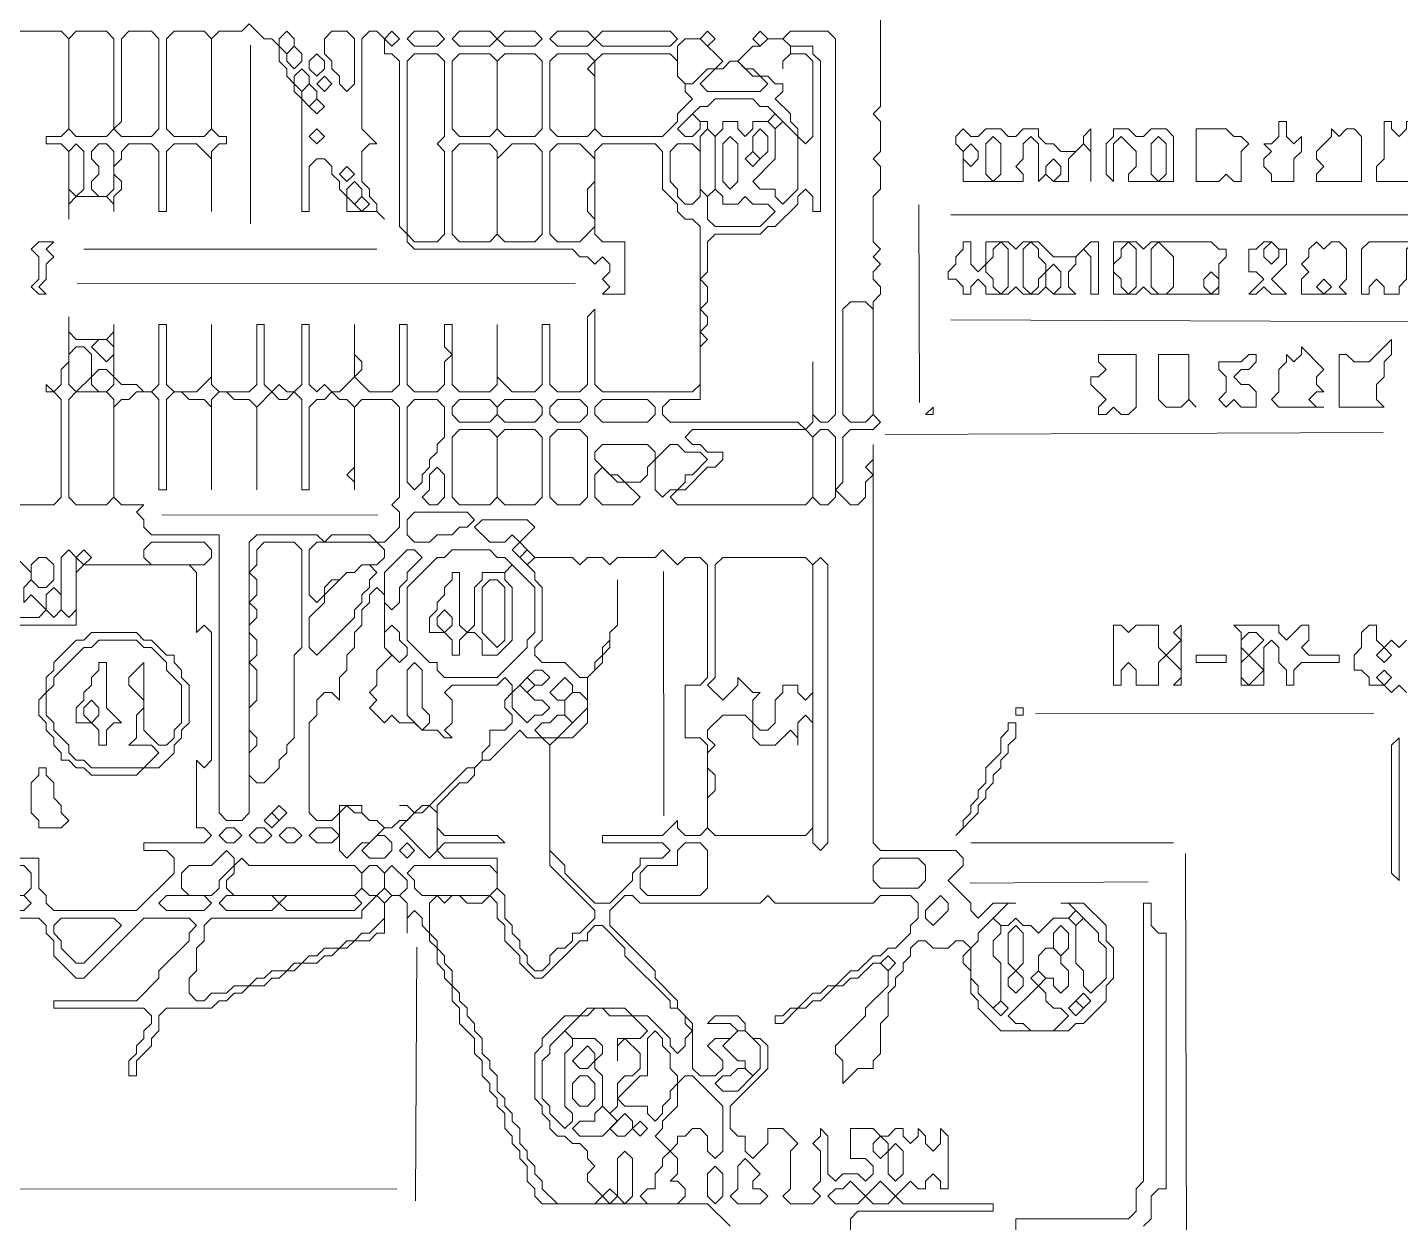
# Model space of a CAD drawing. Extents: x 10 to 1971, y 11 to 1392.
# Drawn here: x 1326.5 to 1509.2, y 613.5 to 772.5 of the extents above; entities that cross this region are included whole.
import ezdxf

# ---------------------------------------------------------------- set-up
doc = ezdxf.new("R2010")
doc.units = 0
for name, color, linetype, lineweight in [('TEXT_FALLBACK_OUTLINE', 2, 'Continuous', 0), ('TRACE_CURVE', 6, 'Continuous', 0), ('TRACE_STRAIGHT', 5, 'Continuous', 0), ('TRACE_TEXT_SYMBOL', 6, 'Continuous', 0)]:
    doc.layers.add(name, color=color, linetype=linetype, lineweight=lineweight)

msp = doc.modelspace()

# ---------------------------------------------------------------- linework, layer by layer
at = {"layer": 'TEXT_FALLBACK_OUTLINE', "color": 2}
for points in [[(1493, 760), (1493, 758), (1492, 757), (1491, 757), (1492, 756), (1491, 755), (1491, 754), (1492, 753), (1492, 752), (1495, 752), (1495, 755), (1496, 756), (1496, 758), (1495, 757), (1494, 758), (1494, 760)], [(1507, 760), (1507, 755), (1506, 754), (1506, 752), (1512, 752), (1512, 757), (1513, 758), (1511, 760), (1510, 760), (1510, 759), (1509, 758), (1508, 759), (1508, 760)], [(1451, 759), (1450, 758), (1450, 757), (1451, 756), (1451, 752), (1459, 752), (1459, 753), (1458, 754), (1459, 755), (1459, 757), (1460, 758), (1461, 757), (1461, 752), (1462, 753), (1463, 752), (1465, 752), (1465, 755), (1467, 757), (1468, 756), (1468, 752), (1468, 759), (1467, 758), (1467, 757), (1466, 756), (1464, 756), (1463, 757), (1462, 757), (1461, 758), (1461, 759), (1459, 759), (1458, 758), (1457, 758), (1456, 759), (1454, 759), (1453, 758), (1452, 758)], [(1471, 759), (1471, 758), (1470, 757), (1470, 753), (1471, 752), (1471, 757), (1472, 758), (1474, 756), (1474, 754), (1473, 753), (1473, 752), (1479, 752), (1479, 758), (1478, 759), (1476, 759), (1475, 758), (1474, 758), (1473, 759)], [(1482, 759), (1482, 752), (1485, 752), (1486, 753), (1487, 752), (1488, 752), (1488, 756), (1489, 757), (1488, 758), (1487, 758), (1486, 759)], [(1500, 759), (1500, 758), (1498, 756), (1498, 755), (1499, 754), (1498, 753), (1498, 752), (1504, 752), (1504, 758), (1503, 759), (1502, 759), (1501, 758)], [(1451, 756), (1452, 757), (1453, 756), (1453, 755), (1452, 754), (1451, 755)], [(1454, 757), (1455, 758), (1456, 757), (1456, 753), (1455, 752), (1454, 753)], [(1476, 757), (1477, 758), (1478, 757), (1478, 753), (1477, 752), (1476, 753)], [(1462, 754), (1463, 755), (1464, 754), (1464, 753), (1463, 752), (1462, 753)], [(1451, 744), (1451, 743), (1450, 742), (1450, 741), (1449, 740), (1449, 739), (1450, 739), (1451, 738), (1451, 737), (1452, 737), (1452, 738), (1453, 739), (1454, 738), (1454, 737), (1457, 737), (1458, 738), (1459, 737), (1461, 737), (1462, 738), (1463, 737), (1466, 737), (1465, 738), (1465, 740), (1466, 741), (1466, 742), (1467, 743), (1468, 742), (1468, 737), (1469, 737), (1469, 744), (1468, 744), (1466, 742), (1463, 742), (1461, 744), (1459, 744), (1458, 743), (1457, 744), (1454, 744), (1454, 741), (1453, 740), (1452, 741), (1452, 744)], [(1455, 743), (1456, 744), (1457, 743), (1457, 738), (1456, 737), (1455, 738), (1455, 739), (1454, 740), (1454, 741), (1455, 742)], [(1459, 743), (1460, 744), (1461, 743), (1461, 742), (1462, 741), (1462, 740), (1461, 739), (1461, 738), (1460, 737), (1459, 738)], [(1471, 744), (1471, 737), (1474, 737), (1475, 738), (1476, 737), (1485, 737), (1485, 741), (1486, 742), (1486, 743), (1485, 743), (1484, 744), (1476, 744), (1475, 743), (1474, 744)], [(1472, 743), (1473, 744), (1474, 743), (1474, 738), (1473, 737), (1472, 738), (1472, 739), (1471, 740), (1471, 741), (1472, 742)], [(1476, 743), (1477, 744), (1479, 742), (1479, 738), (1478, 737), (1477, 737), (1476, 738)], [(1491, 744), (1490, 743), (1489, 743), (1489, 740), (1490, 740), (1491, 739), (1489, 737), (1490, 737), (1491, 738), (1492, 737), (1494, 737), (1492, 739), (1494, 741), (1494, 743), (1493, 743), (1492, 744)], [(1491, 743), (1492, 744), (1493, 743), (1493, 742), (1492, 741), (1491, 742)], [(1498, 744), (1497, 743), (1497, 742), (1496, 741), (1497, 740), (1496, 739), (1496, 737), (1502, 737), (1501, 738), (1502, 739), (1502, 743), (1501, 744), (1500, 744), (1499, 743)], [(1505, 744), (1504, 743), (1504, 737), (1505, 737), (1505, 738), (1506, 739), (1507, 738), (1507, 737), (1509, 737), (1509, 738), (1510, 739), (1510, 743), (1511, 744)], [(1462, 740), (1463, 741), (1464, 740), (1464, 738), (1463, 737), (1462, 738)], [(1483, 739), (1484, 740), (1485, 739), (1485, 738), (1484, 737), (1483, 738)], [(1498, 738), (1499, 739), (1500, 738), (1499, 737)], [(1508, 731), (1505, 728), (1503, 728), (1502, 729), (1501, 729), (1501, 722), (1507, 722), (1506, 723), (1506, 725), (1507, 726), (1507, 728), (1508, 729)], [(1469, 729), (1469, 728), (1470, 727), (1469, 726), (1468, 726), (1468, 725), (1470, 723), (1469, 722), (1469, 721), (1470, 721), (1471, 722), (1472, 721), (1473, 721), (1474, 722), (1474, 729)], [(1477, 729), (1477, 723), (1478, 722), (1480, 722), (1481, 723), (1482, 722), (1481, 723), (1481, 729)], [(1489, 729), (1488, 728), (1485, 728), (1485, 727), (1486, 726), (1486, 724), (1485, 723), (1486, 722), (1487, 723), (1488, 722), (1490, 722), (1490, 724), (1489, 725), (1488, 725), (1487, 726), (1488, 727), (1489, 727), (1490, 728), (1490, 729)], [(1496, 730), (1496, 729), (1495, 728), (1494, 729), (1494, 728), (1493, 727), (1493, 724), (1492, 723), (1493, 722), (1499, 722), (1498, 722), (1497, 723), (1498, 724), (1499, 724), (1498, 725), (1498, 726), (1499, 727)], [(1471, 693), (1471, 685), (1472, 685), (1472, 687), (1473, 688), (1474, 687), (1474, 685), (1477, 685), (1477, 688), (1478, 689), (1480, 687), (1480, 686), (1479, 685), (1480, 685), (1480, 693), (1479, 692), (1480, 691), (1478, 689), (1477, 690), (1477, 693), (1474, 693), (1473, 692), (1472, 693)], [(1487, 693), (1488, 692), (1488, 685), (1491, 685), (1491, 690), (1492, 691), (1493, 690), (1493, 688), (1494, 687), (1494, 685), (1495, 685), (1495, 687), (1496, 688), (1501, 688), (1501, 689), (1497, 689), (1496, 690), (1497, 691), (1497, 693), (1496, 693), (1494, 691), (1493, 692), (1493, 693)], [(1488, 691), (1489, 692), (1490, 692), (1491, 691), (1489, 689), (1488, 690)], [(1482, 689), (1482, 688), (1486, 688), (1486, 689)], [(1488, 688), (1489, 689), (1491, 687), (1489, 685), (1488, 686)], [(1506, 689), (1507, 690), (1508, 689), (1507, 688)], [(1506, 686), (1507, 687), (1508, 686), (1507, 685)], [(1458, 682), (1459, 682), (1459, 681), (1458, 681)]]:
    msp.add_lwpolyline(points, close=True, dxfattribs=at)
msp.add_lwpolyline([(1510, 691), (1509, 690), (1508, 691), (1507, 690), (1506, 691), (1506, 693), (1505, 693), (1504, 692), (1504, 690), (1503, 689), (1503, 687), (1504, 687), (1505, 686), (1505, 685), (1507, 685), (1508, 684), (1509, 685), (1510, 684)], dxfattribs=at)
at = {"layer": 'TRACE_CURVE', "color": 6}
for points in [[(1438, 710), (1437, 709), (1436, 709), (1434, 711), (1435, 712), (1435, 718), (1436, 719), (1439, 719), (1440, 720), (1439, 721), (1439, 736), (1440, 737), (1440, 738), (1439, 739), (1439, 740), (1440, 741), (1439, 742), (1440, 743), (1439, 744), (1439, 750), (1440, 751), (1440, 754), (1439, 755), (1440, 756), (1440, 760), (1439, 761), (1440, 762), (1440, 776)], [(1355, 772), (1356, 773), (1358, 771), (1359, 771), (1360, 770), (1360, 768), (1361, 767), (1361, 766), (1362, 765), (1362, 764), (1363, 763), (1363, 748), (1364, 748), (1364, 754), (1365, 755), (1366, 755), (1367, 754), (1367, 753), (1368, 752), (1368, 751), (1369, 750), (1369, 748), (1373, 748), (1374, 747), (1373, 748), (1373, 749), (1372, 750), (1372, 751), (1371, 752), (1371, 756), (1372, 757), (1373, 757), (1371, 759), (1371, 771), (1372, 772), (1373, 772), (1374, 771), (1374, 769), (1375, 769), (1376, 768), (1376, 746), (1377, 745), (1377, 744), (1378, 743), (1399, 743), (1400, 742), (1401, 742), (1402, 741), (1403, 742), (1404, 741), (1404, 740), (1403, 739), (1404, 738), (1403, 737), (1406, 737), (1406, 744), (1403, 744), (1402, 745), (1402, 756), (1403, 757), (1410, 757), (1411, 756), (1411, 751), (1413, 749)], [(1324, 772), (1331, 772), (1332, 771), (1332, 759), (1331, 758), (1329, 758), (1329, 757), (1331, 757), (1332, 756), (1332, 747), (1332, 749)], [(1332, 749), (1333, 750), (1337, 750), (1338, 749), (1338, 748), (1338, 750), (1339, 751), (1339, 752), (1338, 753), (1338, 754), (1339, 755), (1339, 756), (1340, 757), (1343, 757), (1344, 756), (1344, 748), (1345, 748), (1345, 756), (1346, 757), (1349, 757), (1351, 755), (1351, 748), (1351, 756), (1352, 757), (1353, 757), (1353, 758), (1352, 758), (1351, 759), (1351, 771), (1352, 772), (1355, 772)], [(1413, 749), (1413, 748), (1414, 747), (1415, 747), (1416, 746), (1416, 725), (1415, 724), (1403, 724), (1402, 725), (1402, 735), (1401, 734), (1401, 725), (1400, 724), (1397, 724), (1396, 725), (1396, 733), (1395, 733), (1395, 725), (1394, 724), (1391, 724), (1389, 726), (1389, 733), (1389, 725), (1388, 724), (1384, 724), (1383, 725), (1383, 733), (1382, 733), (1382, 730), (1383, 729), (1382, 728), (1382, 725), (1381, 724), (1378, 724), (1377, 725), (1377, 733), (1376, 733), (1376, 725), (1375, 724), (1372, 724), (1370, 726), (1371, 727), (1371, 728), (1370, 729), (1370, 733), (1370, 726), (1368, 724), (1367, 724), (1366, 725), (1365, 724), (1364, 725), (1364, 733), (1363, 733), (1363, 725), (1362, 724), (1361, 724), (1360, 725), (1359, 724), (1358, 725), (1358, 733), (1357, 733), (1357, 725), (1356, 724), (1352, 724)], [(1352, 724), (1351, 725), (1351, 733), (1351, 726), (1349, 724), (1346, 724), (1345, 725), (1345, 733), (1344, 733), (1344, 725), (1343, 724), (1342, 724), (1341, 725), (1339, 725), (1338, 726), (1338, 733), (1338, 732), (1337, 731), (1333, 731), (1332, 732), (1332, 734), (1332, 728), (1331, 727), (1331, 725), (1330, 724), (1329, 725), (1329, 724), (1330, 724), (1331, 723), (1331, 710), (1330, 709), (1320, 709)], [(1340, 723), (1341, 724), (1343, 724), (1344, 723), (1344, 711), (1345, 711), (1345, 723), (1346, 724), (1347, 724), (1348, 723), (1350, 723), (1351, 722), (1351, 711), (1351, 723), (1352, 724), (1353, 724), (1354, 723), (1356, 723), (1357, 722), (1357, 711), (1357, 722), (1359, 724), (1360, 723), (1361, 723), (1362, 724), (1363, 723), (1363, 711), (1364, 711), (1364, 722), (1365, 723), (1366, 723), (1367, 724), (1368, 723), (1369, 723), (1370, 722), (1370, 714), (1369, 713), (1370, 712), (1370, 711), (1370, 722), (1371, 723), (1375, 723), (1376, 722), (1376, 710), (1375, 709), (1376, 708), (1376, 706), (1374, 704), (1373, 704), (1372, 705), (1367, 705), (1366, 704), (1365, 705), (1357, 705), (1356, 704), (1356, 668), (1355, 667), (1353, 667), (1352, 668), (1352, 705), (1343, 705), (1342, 706), (1342, 707), (1341, 708)], [(1341, 708), (1342, 709), (1339, 709), (1338, 710), (1338, 722), (1339, 723), (1340, 723)], [(1440, 636), (1440, 640), (1441, 641), (1441, 644), (1442, 645), (1442, 646), (1443, 647), (1443, 648), (1444, 649), (1444, 650), (1445, 651), (1446, 651), (1447, 650), (1449, 650), (1450, 651), (1451, 651), (1452, 650), (1451, 649), (1451, 648), (1452, 647), (1452, 644), (1453, 643), (1453, 642), (1456, 639), (1465, 639), (1466, 640), (1467, 640), (1470, 643), (1470, 645), (1471, 646), (1471, 650), (1470, 651), (1470, 653), (1467, 656), (1464, 656), (1465, 656), (1466, 655), (1465, 654), (1463, 654), (1461, 652), (1460, 653), (1459, 653), (1458, 654), (1457, 653), (1456, 653), (1455, 654), (1457, 656), (1458, 656), (1455, 656), (1453, 654), (1452, 655), (1452, 656), (1449, 659), (1451, 661), (1451, 662), (1450, 663), (1440, 663), (1439, 664), (1439, 717), (1439, 715), (1438, 714), (1439, 713), (1438, 712), (1438, 710)], [(1410, 702), (1411, 703), (1413, 701), (1414, 702), (1416, 702), (1417, 701), (1417, 686), (1416, 685), (1414, 685), (1414, 678), (1416, 678), (1417, 677), (1417, 666), (1416, 665), (1414, 665), (1413, 666), (1413, 667), (1411, 665), (1403, 665), (1403, 664), (1411, 664), (1412, 663), (1411, 662), (1408, 662), (1408, 661), (1407, 660), (1407, 659), (1404, 656), (1402, 656), (1398, 660), (1398, 661), (1396, 663), (1396, 677), (1397, 678), (1399, 678), (1401, 680), (1401, 686), (1403, 688), (1403, 689), (1404, 690), (1404, 692), (1405, 693), (1405, 699), (1405, 693), (1404, 692), (1404, 691), (1403, 690), (1403, 689), (1402, 688), (1402, 687), (1401, 686), (1400, 686), (1398, 688), (1395, 688), (1394, 689), (1394, 690), (1395, 691), (1395, 698), (1394, 699), (1394, 700), (1393, 701), (1394, 702), (1399, 702), (1400, 701)], [(1400, 701), (1401, 702), (1403, 702), (1404, 701), (1405, 702), (1410, 702)], [(1324, 693), (1333, 693), (1333, 700), (1334, 701), (1348, 701), (1349, 700), (1349, 692), (1350, 693), (1351, 692), (1351, 675), (1350, 674), (1349, 675), (1349, 666), (1350, 666), (1351, 665), (1350, 664), (1342, 664), (1342, 663), (1345, 663), (1346, 662), (1346, 660), (1341, 655), (1330, 655), (1329, 656), (1329, 657), (1328, 658), (1328, 662), (1321, 662)], [(1372, 697), (1373, 698), (1374, 697), (1374, 690), (1375, 689), (1373, 687), (1373, 685), (1372, 684), (1373, 683), (1372, 682), (1374, 680), (1375, 681), (1376, 680), (1378, 680), (1379, 679), (1381, 679), (1382, 678), (1383, 678), (1382, 679), (1383, 680), (1383, 683), (1382, 684), (1383, 685), (1389, 685), (1390, 686), (1391, 685), (1391, 684), (1390, 683), (1390, 682), (1391, 681), (1391, 680), (1390, 679), (1388, 679), (1388, 677), (1387, 676), (1387, 675), (1386, 674), (1385, 674), (1380, 669), (1379, 669), (1378, 668), (1377, 669), (1376, 669), (1377, 669), (1378, 668), (1377, 667), (1376, 667), (1375, 666), (1374, 666), (1373, 667), (1372, 667), (1371, 668), (1371, 669), (1368, 669), (1368, 668), (1367, 667), (1365, 667), (1364, 668), (1364, 680), (1365, 681), (1365, 683), (1366, 684), (1367, 684), (1368, 683)], [(1368, 683), (1368, 686), (1369, 687), (1369, 689), (1370, 690), (1370, 692), (1371, 693), (1371, 695), (1372, 696), (1372, 697)], [(1370, 651), (1372, 651), (1373, 652), (1374, 652), (1374, 656), (1375, 657), (1376, 657), (1377, 656), (1377, 652), (1377, 654), (1378, 655), (1379, 654), (1379, 653), (1380, 652), (1380, 651), (1381, 650), (1381, 648), (1382, 647), (1382, 646), (1383, 645), (1383, 643), (1384, 642), (1384, 640), (1386, 638), (1386, 636), (1387, 635), (1387, 633), (1388, 632), (1388, 631), (1389, 630), (1389, 629), (1390, 628), (1390, 626), (1391, 625), (1391, 624), (1392, 623), (1392, 622), (1393, 621), (1393, 619), (1394, 618), (1394, 617), (1395, 616), (1417, 616), (1420, 613)], [(1380, 656), (1381, 657), (1382, 656), (1383, 657), (1384, 657), (1385, 656), (1387, 656), (1388, 657), (1389, 656), (1389, 654), (1390, 653), (1390, 651), (1392, 649), (1392, 648), (1394, 646), (1395, 646), (1400, 651), (1401, 651), (1401, 652), (1402, 653), (1403, 653), (1406, 650), (1406, 649), (1412, 643), (1412, 642), (1413, 642), (1414, 641), (1414, 640), (1415, 639), (1414, 638), (1414, 637), (1413, 636), (1412, 637), (1412, 638), (1409, 641), (1407, 641), (1406, 642), (1401, 642), (1400, 641), (1398, 641), (1395, 638), (1395, 637), (1394, 636), (1394, 630), (1395, 629), (1395, 628), (1396, 627), (1396, 626), (1397, 625), (1398, 625), (1399, 624), (1400, 624), (1401, 623), (1401, 622), (1402, 621), (1401, 620), (1401, 619), (1403, 617), (1402, 616), (1397, 616), (1395, 618), (1395, 619), (1394, 620), (1394, 621)], [(1394, 621), (1393, 622), (1393, 623), (1392, 624), (1392, 626), (1391, 627), (1391, 628), (1390, 629), (1390, 630), (1389, 631), (1389, 633), (1388, 634), (1388, 635), (1387, 636), (1387, 638), (1386, 639), (1386, 640), (1385, 641), (1385, 642), (1384, 643), (1384, 644), (1383, 645), (1383, 647), (1382, 648), (1382, 649), (1381, 650), (1381, 651), (1380, 652), (1380, 656)], [(1417, 637), (1419, 635), (1419, 634), (1418, 633), (1416, 633), (1415, 634), (1415, 640), (1413, 642), (1413, 643), (1410, 646), (1410, 647), (1404, 653), (1404, 655), (1406, 657), (1407, 657), (1408, 656), (1424, 656), (1425, 657), (1426, 656), (1439, 656), (1440, 657), (1444, 657), (1445, 656), (1445, 654), (1444, 653), (1444, 652), (1442, 650), (1441, 650), (1440, 649), (1439, 649), (1437, 647), (1436, 647), (1434, 645), (1433, 645), (1432, 644), (1431, 644), (1429, 642), (1428, 642), (1427, 641), (1426, 641), (1426, 640), (1427, 640), (1429, 642), (1430, 642), (1431, 643), (1432, 643), (1434, 645), (1435, 645), (1436, 646), (1437, 646), (1439, 648), (1440, 648), (1441, 647), (1441, 645), (1438, 642), (1438, 641), (1434, 637), (1434, 636), (1435, 635), (1435, 632), (1437, 634), (1439, 634), (1439, 635), (1440, 636)], [(1475, 613), (1476, 614), (1476, 617), (1477, 618), (1478, 618), (1478, 652), (1477, 652), (1476, 653), (1476, 656), (1475, 656), (1475, 619), (1474, 618), (1474, 615), (1473, 614), (1458, 614), (1458, 597)], [(1306, 654), (1328, 654), (1329, 653), (1329, 652), (1330, 651), (1330, 649), (1333, 646), (1334, 646), (1342, 654), (1348, 654), (1349, 653), (1348, 652), (1348, 651), (1344, 647), (1344, 646), (1341, 643), (1330, 643), (1330, 642), (1342, 642), (1343, 641), (1343, 640), (1342, 639), (1342, 638), (1341, 637), (1341, 636), (1340, 635), (1340, 633), (1341, 633), (1341, 635), (1343, 637), (1343, 638), (1344, 639), (1344, 641), (1345, 642), (1351, 642), (1352, 643), (1353, 643), (1354, 644), (1355, 644), (1356, 645), (1358, 645), (1359, 646), (1360, 646), (1361, 647), (1362, 647), (1363, 648), (1365, 648), (1366, 649), (1367, 649), (1368, 650), (1369, 650), (1370, 651)], [(1448, 618), (1449, 618), (1449, 625), (1448, 626), (1448, 624), (1447, 623), (1446, 624), (1446, 625), (1445, 626), (1445, 625), (1444, 624), (1443, 625), (1443, 626), (1442, 626), (1441, 625), (1440, 625), (1439, 626), (1436, 626), (1436, 622), (1438, 622), (1439, 621), (1439, 620), (1438, 619), (1437, 620), (1435, 620), (1434, 619), (1433, 620), (1433, 625), (1432, 626), (1432, 625), (1431, 624), (1432, 623), (1432, 619), (1431, 618), (1432, 617), (1431, 616), (1428, 616), (1427, 617), (1428, 618), (1428, 623), (1429, 624), (1427, 626), (1425, 626), (1425, 624), (1423, 622), (1422, 623), (1422, 625), (1421, 625), (1420, 626), (1420, 629), (1425, 634), (1425, 637), (1424, 638), (1423, 638), (1422, 639), (1422, 640), (1421, 641), (1418, 641), (1417, 640), (1420, 640), (1421, 639), (1420, 638), (1418, 638), (1417, 637)], [(1436, 606), (1436, 614), (1437, 615), (1455, 615), (1455, 616), (1443, 616), (1442, 617), (1444, 619), (1445, 618), (1446, 618), (1446, 619), (1447, 620), (1448, 619), (1448, 618)]]:
    msp.add_lwpolyline(points, dxfattribs=at)
for points in [[(1332, 771), (1333, 772), (1337, 772), (1338, 771), (1338, 759), (1337, 758), (1333, 758), (1332, 759)], [(1339, 771), (1340, 772), (1343, 772), (1344, 771), (1344, 759), (1343, 758), (1339, 758), (1338, 759), (1339, 760)], [(1345, 771), (1346, 772), (1350, 772), (1351, 771), (1351, 759), (1350, 758), (1346, 758), (1345, 759)], [(1360, 771), (1361, 772), (1362, 771), (1362, 770), (1361, 769), (1360, 770)], [(1366, 771), (1367, 772), (1369, 772), (1370, 771), (1370, 765), (1369, 764), (1368, 765), (1368, 766), (1367, 767), (1367, 768), (1366, 769)], [(1374, 771), (1375, 772), (1376, 771), (1375, 770)], [(1377, 771), (1378, 772), (1381, 772), (1382, 771), (1381, 770), (1378, 770)], [(1383, 771), (1384, 772), (1388, 772), (1389, 771), (1388, 770), (1384, 770)], [(1389, 771), (1390, 772), (1394, 772), (1395, 771), (1394, 770), (1390, 770)], [(1396, 771), (1397, 772), (1401, 772), (1402, 771), (1401, 770), (1397, 770)], [(1402, 771), (1403, 772), (1412, 772), (1413, 771), (1412, 770), (1403, 770)], [(1427, 771), (1428, 772), (1433, 772), (1434, 771), (1434, 721), (1433, 720), (1432, 720), (1431, 721), (1431, 728), (1431, 720), (1430, 719), (1429, 720), (1412, 720), (1411, 721), (1411, 722), (1412, 723), (1416, 723), (1416, 730), (1417, 731), (1416, 732), (1417, 733), (1417, 734), (1416, 735), (1417, 736), (1417, 738), (1416, 739), (1417, 740), (1417, 744), (1418, 745), (1424, 745), (1425, 746), (1426, 746), (1429, 749), (1429, 750), (1430, 751), (1431, 750), (1431, 748), (1432, 748), (1432, 768), (1431, 769), (1431, 770), (1428, 770)], [(1413, 770), (1414, 771), (1416, 771), (1419, 768), (1418, 767), (1417, 767), (1415, 765), (1414, 765), (1413, 766)], [(1416, 771), (1417, 772), (1418, 771), (1417, 770)], [(1424, 770), (1425, 771), (1427, 771), (1428, 770), (1428, 769), (1427, 768), (1427, 767), (1427, 768), (1428, 769), (1430, 769), (1431, 768), (1431, 758), (1430, 757), (1429, 758), (1429, 759), (1428, 760), (1428, 761), (1426, 763), (1427, 764), (1427, 765), (1426, 765), (1425, 766), (1424, 766), (1423, 767), (1422, 767), (1421, 768), (1423, 770)], [(1423, 771), (1424, 772), (1425, 771), (1424, 770)], [(1361, 769), (1362, 770), (1363, 769), (1363, 768), (1362, 767), (1361, 768)], [(1364, 768), (1365, 769), (1366, 768), (1366, 767), (1365, 766), (1364, 767)], [(1377, 768), (1378, 769), (1381, 769), (1382, 768), (1382, 758), (1381, 757), (1382, 756), (1382, 745), (1381, 744), (1378, 744), (1377, 745)], [(1383, 768), (1384, 769), (1388, 769), (1389, 768), (1389, 759), (1388, 758), (1384, 758), (1383, 759)], [(1389, 768), (1390, 769), (1394, 769), (1395, 768), (1395, 759), (1394, 758), (1390, 758), (1389, 759)], [(1396, 768), (1397, 769), (1401, 769), (1402, 768), (1401, 767), (1402, 766), (1402, 759), (1401, 758), (1397, 758), (1396, 759)], [(1402, 768), (1403, 769), (1412, 769), (1413, 768), (1413, 766), (1414, 765), (1414, 764), (1415, 763), (1413, 761), (1413, 760), (1411, 758), (1403, 758), (1402, 759)], [(1419, 767), (1420, 768), (1421, 768), (1423, 766), (1424, 766), (1425, 765), (1424, 764), (1417, 764), (1416, 765), (1418, 767)], [(1362, 766), (1363, 767), (1364, 766), (1364, 765), (1363, 764), (1362, 765)], [(1365, 765), (1366, 766), (1367, 765), (1366, 764)], [(1363, 764), (1364, 765), (1365, 764), (1365, 763), (1364, 762), (1363, 763)], [(1364, 762), (1365, 763), (1366, 762), (1365, 761)], [(1417, 762), (1418, 763), (1423, 763), (1424, 762), (1425, 762), (1426, 761), (1425, 760), (1423, 760), (1423, 759), (1422, 758), (1421, 759), (1421, 760), (1419, 760), (1419, 759), (1418, 758), (1417, 759), (1417, 760), (1416, 760), (1415, 761), (1416, 762)], [(1415, 761), (1416, 760), (1416, 759), (1415, 758), (1414, 758), (1413, 759)], [(1426, 759), (1427, 760), (1429, 758), (1429, 751), (1427, 749), (1426, 750), (1426, 751), (1424, 751), (1423, 752), (1426, 755)], [(1425, 760), (1426, 761), (1427, 760), (1426, 759)], [(1364, 758), (1365, 759), (1366, 758), (1365, 757)], [(1416, 758), (1417, 759), (1418, 758), (1418, 751), (1417, 750), (1416, 751)], [(1423, 758), (1424, 759), (1425, 758), (1425, 756), (1424, 755), (1423, 756)], [(1332, 756), (1333, 757), (1334, 756), (1334, 751), (1333, 750), (1332, 751)], [(1335, 756), (1336, 757), (1337, 757), (1338, 756), (1338, 751), (1337, 750), (1336, 750), (1335, 751), (1335, 752), (1336, 753), (1336, 754), (1335, 755)], [(1383, 756), (1384, 757), (1388, 757), (1389, 756), (1389, 745), (1388, 744), (1384, 744), (1383, 745)], [(1391, 757), (1394, 757), (1395, 756), (1395, 745), (1394, 744), (1390, 744), (1389, 745), (1389, 755)], [(1396, 756), (1397, 757), (1400, 757), (1402, 755), (1402, 752), (1401, 751), (1401, 748), (1402, 747), (1402, 746), (1400, 744), (1397, 744), (1396, 745)], [(1412, 756), (1413, 757), (1415, 757), (1416, 756), (1416, 750), (1415, 749), (1414, 749), (1413, 750), (1413, 751), (1412, 752)], [(1419, 757), (1420, 758), (1421, 757), (1421, 752), (1420, 751), (1419, 752)], [(1422, 755), (1423, 756), (1424, 755), (1423, 754)], [(1368, 753), (1369, 754), (1370, 753), (1369, 752)], [(1369, 751), (1370, 752), (1371, 751), (1371, 750), (1370, 749), (1369, 750)], [(1417, 750), (1418, 751), (1419, 750), (1419, 749), (1421, 749), (1422, 750), (1423, 749), (1425, 749), (1426, 748), (1424, 746), (1418, 746), (1417, 747)], [(1370, 749), (1371, 750), (1372, 749), (1371, 748)], [(1435, 735), (1436, 736), (1438, 736), (1439, 735), (1439, 721), (1438, 720), (1436, 720), (1435, 721)], [(1335, 730), (1336, 731), (1337, 731), (1338, 730), (1338, 729), (1337, 728)], [(1332, 729), (1333, 730), (1334, 730), (1335, 729), (1335, 726), (1333, 724), (1332, 725)], [(1335, 726), (1336, 727), (1337, 727), (1338, 726), (1338, 725), (1337, 724), (1336, 724), (1335, 725)], [(1332, 723), (1333, 724), (1337, 724), (1338, 723), (1338, 710), (1337, 709), (1333, 709), (1332, 710)], [(1377, 722), (1378, 723), (1381, 723), (1382, 722), (1382, 718), (1381, 717), (1381, 716), (1380, 715), (1380, 714), (1379, 713), (1379, 712), (1378, 711), (1377, 712)], [(1383, 722), (1384, 723), (1388, 723), (1389, 722), (1389, 721), (1388, 720), (1384, 720), (1383, 721)], [(1389, 722), (1390, 723), (1394, 723), (1395, 722), (1395, 721), (1394, 720), (1390, 720), (1389, 721)], [(1396, 722), (1397, 723), (1400, 723), (1401, 722), (1401, 721), (1400, 720), (1397, 720), (1396, 721)], [(1402, 722), (1403, 723), (1409, 723), (1410, 722), (1410, 721), (1409, 720), (1403, 720), (1402, 721)], [(1383, 718), (1384, 719), (1388, 719), (1389, 718), (1389, 710), (1388, 709), (1384, 709), (1383, 710)], [(1389, 718), (1390, 719), (1394, 719), (1395, 718), (1395, 710), (1394, 709), (1390, 709), (1389, 710)], [(1396, 718), (1397, 719), (1400, 719), (1401, 718), (1401, 710), (1400, 709), (1397, 709), (1396, 710)], [(1414, 718), (1415, 719), (1430, 719), (1431, 718), (1431, 710), (1430, 709), (1413, 709), (1412, 710), (1413, 711), (1414, 711), (1417, 714), (1418, 714), (1419, 715), (1419, 716), (1417, 716), (1416, 717), (1415, 717)], [(1431, 718), (1432, 719), (1433, 719), (1434, 718), (1434, 710), (1433, 709), (1432, 709), (1431, 710)], [(1402, 716), (1403, 717), (1409, 717), (1410, 716), (1410, 715), (1409, 714), (1409, 713), (1408, 712), (1406, 712), (1405, 713), (1404, 713), (1402, 715)], [(1412, 717), (1413, 717), (1414, 716), (1416, 716), (1417, 715), (1415, 713), (1414, 713), (1414, 712), (1413, 711), (1412, 711), (1411, 710), (1410, 711), (1410, 715)], [(1380, 713), (1381, 714), (1382, 713), (1382, 710), (1381, 709), (1380, 709), (1379, 710), (1380, 711)], [(1402, 713), (1403, 714), (1405, 712), (1406, 712), (1408, 710), (1407, 709), (1403, 709), (1402, 710)], [(1377, 707), (1378, 708), (1385, 708), (1386, 707), (1385, 706), (1384, 706), (1383, 705), (1381, 705), (1380, 704), (1378, 704), (1377, 705)], [(1386, 706), (1387, 707), (1393, 707), (1394, 706), (1392, 704), (1391, 705), (1390, 704), (1388, 704)], [(1342, 703), (1343, 704), (1350, 704), (1351, 703), (1351, 702), (1350, 701), (1343, 701), (1342, 702)], [(1357, 703), (1358, 704), (1362, 704), (1363, 703), (1363, 690), (1362, 689), (1362, 678), (1361, 677), (1361, 676), (1360, 675), (1360, 674), (1358, 672), (1357, 672), (1356, 673), (1356, 676), (1357, 677), (1357, 678), (1356, 679), (1356, 682), (1357, 683), (1357, 687), (1356, 688), (1357, 689), (1357, 691), (1356, 692), (1356, 693), (1357, 694), (1357, 695), (1356, 696), (1357, 697), (1357, 699), (1356, 700), (1357, 701)], [(1364, 703), (1365, 704), (1373, 704), (1374, 703), (1374, 702), (1373, 701), (1371, 701), (1370, 700), (1369, 700), (1368, 699), (1367, 699), (1366, 698), (1366, 697), (1365, 696), (1364, 697)], [(1391, 703), (1392, 704), (1393, 703), (1392, 702)], [(1324, 701), (1325, 702), (1327, 700), (1327, 699), (1326, 698), (1326, 696), (1327, 697), (1329, 695), (1328, 694), (1325, 694), (1324, 695)], [(1327, 701), (1328, 702), (1329, 702), (1330, 701), (1330, 699), (1329, 698), (1328, 698), (1327, 699)], [(1331, 702), (1332, 703), (1333, 702), (1333, 695), (1332, 694), (1331, 695)], [(1333, 702), (1334, 703), (1335, 702), (1334, 701)], [(1377, 703), (1378, 703), (1379, 702), (1377, 700), (1377, 699), (1376, 698), (1376, 696), (1375, 695), (1374, 696), (1374, 700)], [(1382, 702), (1383, 703), (1388, 703), (1389, 702), (1390, 702), (1391, 701), (1390, 700), (1387, 700), (1387, 699), (1386, 698), (1386, 693), (1385, 692), (1384, 693), (1384, 700), (1383, 700), (1383, 699), (1382, 698), (1382, 697), (1381, 696), (1381, 695), (1380, 694), (1380, 692), (1382, 692), (1383, 691), (1383, 689), (1384, 689), (1384, 691), (1385, 692), (1386, 692), (1387, 691), (1387, 689), (1389, 689), (1391, 691), (1391, 698), (1390, 699), (1390, 700), (1391, 701), (1394, 698), (1394, 692), (1393, 691), (1393, 690), (1389, 686), (1382, 686), (1381, 687), (1381, 688), (1380, 688), (1377, 691), (1377, 698), (1381, 702)], [(1392, 702), (1393, 703), (1394, 702), (1393, 701)], [(1418, 701), (1419, 702), (1430, 702), (1431, 701), (1431, 684), (1430, 683), (1429, 684), (1429, 685), (1427, 685), (1427, 684), (1426, 683), (1426, 680), (1425, 679), (1424, 679), (1423, 680), (1423, 683), (1424, 684), (1423, 684), (1421, 686), (1421, 685), (1419, 683), (1417, 685), (1418, 686)], [(1431, 701), (1432, 702), (1433, 701), (1433, 664), (1432, 663), (1431, 664)], [(1370, 700), (1371, 701), (1372, 701), (1373, 700), (1372, 699), (1372, 698), (1371, 697), (1371, 696), (1370, 695), (1370, 694), (1365, 689), (1364, 690), (1364, 694), (1366, 696), (1366, 697), (1369, 700)], [(1329, 697), (1330, 698), (1331, 697), (1331, 695), (1330, 694), (1329, 695)], [(1387, 698), (1388, 699), (1389, 699), (1390, 698), (1390, 691), (1389, 690), (1387, 692)], [(1381, 694), (1382, 695), (1383, 694), (1383, 693), (1382, 692), (1381, 693)], [(1374, 692), (1375, 693), (1376, 692), (1376, 691), (1377, 690), (1377, 689), (1376, 688), (1374, 690)], [(1377, 687), (1378, 688), (1379, 687), (1379, 682), (1380, 681), (1380, 680), (1379, 679), (1377, 681)], [(1393, 686), (1394, 687), (1395, 687), (1396, 686), (1395, 685), (1394, 685)], [(1392, 685), (1393, 686), (1394, 685), (1393, 684)], [(1398, 686), (1399, 685), (1399, 684), (1398, 683), (1397, 683), (1396, 684)], [(1391, 684), (1392, 685), (1394, 683), (1395, 683), (1396, 682), (1395, 681), (1394, 681), (1393, 680), (1391, 682)], [(1398, 683), (1399, 684), (1400, 684), (1401, 683), (1401, 682), (1399, 680), (1398, 681)], [(1396, 680), (1397, 681), (1398, 681), (1399, 680), (1397, 678), (1395, 678), (1394, 679), (1395, 680)], [(1419, 681), (1422, 681), (1423, 680), (1423, 678), (1424, 677), (1426, 677), (1428, 679), (1429, 678), (1429, 677), (1429, 680), (1430, 681), (1431, 680), (1431, 666), (1430, 665), (1418, 665), (1417, 666), (1417, 670), (1418, 671), (1418, 673), (1417, 674), (1417, 676), (1418, 677), (1417, 678), (1417, 679)], [(1392, 679), (1393, 678), (1395, 678), (1396, 677), (1396, 661), (1402, 655), (1402, 654), (1400, 652), (1399, 652), (1399, 651), (1398, 650), (1397, 650), (1396, 649), (1396, 648), (1395, 647), (1394, 647), (1393, 648), (1393, 649), (1392, 650), (1392, 651), (1391, 652), (1391, 653), (1390, 654), (1390, 657), (1389, 658), (1389, 662), (1382, 662), (1381, 663), (1382, 664), (1390, 664), (1389, 665), (1382, 665), (1381, 666), (1381, 669), (1384, 672), (1385, 672), (1386, 673), (1386, 674), (1387, 675), (1388, 675)], [(1359, 668), (1360, 669), (1361, 668), (1360, 667)], [(1368, 668), (1369, 669), (1370, 668), (1371, 668), (1372, 667), (1373, 667), (1374, 666), (1372, 664), (1371, 664), (1369, 662), (1368, 663)], [(1379, 668), (1380, 669), (1381, 668), (1381, 663), (1380, 662), (1376, 666), (1378, 668)], [(1358, 667), (1359, 668), (1360, 667), (1359, 666)], [(1352, 665), (1353, 666), (1354, 666), (1355, 665), (1354, 664), (1353, 664)], [(1356, 665), (1357, 666), (1358, 666), (1359, 665), (1358, 664), (1357, 664)], [(1360, 665), (1361, 666), (1362, 666), (1363, 665), (1362, 664), (1361, 664)], [(1364, 665), (1365, 666), (1367, 666), (1368, 665), (1367, 664), (1365, 664)], [(1373, 665), (1374, 665), (1375, 664), (1375, 663), (1374, 662), (1372, 662), (1371, 663)], [(1376, 663), (1377, 664), (1378, 663), (1377, 662)], [(1413, 663), (1414, 664), (1416, 664), (1417, 663), (1417, 658), (1416, 657), (1409, 657), (1408, 658), (1408, 660), (1409, 661), (1413, 661)], [(1353, 663), (1354, 662), (1354, 661), (1352, 659), (1352, 658), (1351, 657), (1348, 657), (1347, 658), (1347, 660), (1348, 661), (1351, 661)], [(1354, 661), (1355, 662), (1356, 661), (1370, 661), (1371, 660), (1371, 658), (1370, 657), (1354, 657), (1353, 658), (1353, 659), (1354, 660)], [(1439, 661), (1440, 662), (1445, 662), (1446, 661), (1446, 659), (1445, 658), (1440, 658), (1439, 659)], [(1314, 660), (1315, 661), (1326, 661), (1327, 660), (1327, 658), (1326, 657), (1315, 657), (1314, 658)], [(1371, 660), (1372, 661), (1373, 661), (1374, 660), (1374, 658), (1373, 657), (1372, 657), (1371, 658)], [(1374, 660), (1375, 661), (1377, 659), (1377, 658), (1376, 657), (1375, 657), (1374, 658)], [(1377, 660), (1378, 661), (1388, 661), (1389, 660), (1389, 658), (1388, 657), (1379, 657), (1378, 658), (1378, 659)], [(1305, 656), (1306, 657), (1326, 657), (1327, 656), (1326, 655), (1306, 655)], [(1344, 656), (1345, 657), (1350, 657), (1351, 656), (1350, 655), (1345, 655)], [(1373, 657), (1374, 656), (1374, 654), (1372, 652), (1371, 652), (1370, 651), (1369, 651), (1368, 650), (1366, 650), (1365, 649), (1364, 649), (1363, 648), (1362, 648), (1361, 647), (1359, 647), (1358, 646), (1357, 646), (1356, 645), (1354, 645), (1353, 644), (1351, 644), (1350, 643), (1349, 643), (1348, 644), (1348, 646), (1349, 647), (1349, 650), (1350, 651), (1350, 653), (1351, 654), (1371, 654), (1371, 655)], [(1352, 656), (1353, 657), (1359, 657), (1360, 656), (1359, 655), (1353, 655)], [(1360, 656), (1361, 657), (1370, 657), (1371, 656), (1370, 655), (1361, 655)], [(1448, 657), (1449, 656), (1449, 655), (1447, 653), (1446, 654), (1446, 655)], [(1465, 654), (1466, 655), (1467, 654), (1466, 653)], [(1330, 653), (1331, 654), (1338, 654), (1339, 653), (1334, 648), (1333, 648), (1331, 650), (1331, 651), (1330, 652)], [(1455, 654), (1456, 653), (1456, 652), (1455, 651), (1455, 649), (1456, 648), (1456, 643), (1455, 642), (1453, 644), (1453, 645), (1452, 646), (1452, 650), (1453, 651), (1453, 652)], [(1457, 652), (1458, 653), (1459, 652), (1459, 648), (1458, 647), (1457, 648)], [(1463, 652), (1464, 653), (1465, 652), (1465, 650), (1464, 649), (1463, 650)], [(1466, 653), (1467, 654), (1469, 652), (1469, 651), (1470, 650), (1470, 646), (1468, 644), (1467, 645), (1467, 647), (1466, 648)], [(1440, 648), (1441, 649), (1442, 648), (1441, 647)], [(1461, 649), (1462, 650), (1463, 650), (1464, 649), (1464, 648), (1465, 647), (1465, 645), (1464, 644), (1463, 645), (1463, 646), (1462, 646), (1461, 647)], [(1457, 646), (1458, 647), (1459, 646), (1459, 645), (1458, 644), (1457, 645)], [(1460, 646), (1461, 647), (1462, 646), (1461, 645)], [(1461, 645), (1462, 644), (1462, 643), (1463, 642), (1464, 642), (1465, 641), (1463, 639), (1460, 639), (1459, 640), (1458, 640), (1457, 641)], [(1466, 643), (1467, 644), (1468, 643), (1467, 642)], [(1401, 641), (1402, 642), (1403, 642), (1404, 641), (1407, 641), (1409, 639), (1408, 638), (1405, 638), (1405, 635), (1405, 637), (1406, 638), (1408, 636), (1408, 634), (1407, 633), (1406, 633), (1405, 632), (1405, 629), (1404, 628), (1403, 629), (1403, 633), (1402, 634), (1402, 635), (1403, 636), (1403, 637), (1402, 638), (1399, 638), (1398, 639), (1400, 641)], [(1455, 642), (1456, 643), (1457, 642), (1456, 641)], [(1465, 642), (1466, 643), (1467, 642), (1466, 641)], [(1398, 639), (1399, 638), (1399, 637), (1398, 636), (1398, 629), (1399, 628), (1399, 627), (1398, 626), (1396, 628), (1396, 629), (1395, 630), (1395, 635), (1396, 636), (1396, 637)], [(1409, 638), (1410, 639), (1411, 638), (1411, 637), (1412, 636), (1412, 634), (1413, 633), (1413, 632), (1412, 631), (1412, 630), (1411, 629), (1411, 628), (1410, 627), (1409, 628), (1409, 629), (1406, 629), (1405, 630), (1408, 633), (1409, 633)], [(1421, 639), (1422, 639), (1424, 637), (1424, 634), (1423, 633), (1422, 634), (1422, 635), (1421, 635), (1419, 637)], [(1401, 637), (1402, 636), (1402, 635), (1401, 634), (1400, 634), (1399, 635)], [(1420, 633), (1421, 634), (1422, 634), (1423, 633), (1421, 631), (1419, 631), (1418, 632), (1419, 633)], [(1399, 632), (1400, 633), (1401, 633), (1402, 632), (1402, 630), (1401, 629), (1400, 629), (1399, 630)], [(1413, 632), (1414, 633), (1415, 633), (1419, 629), (1419, 623), (1418, 622), (1417, 623), (1417, 625), (1416, 626), (1415, 626), (1414, 625), (1413, 625), (1413, 624), (1412, 623), (1410, 625), (1411, 626), (1411, 627), (1413, 629)], [(1402, 628), (1403, 629), (1405, 627), (1403, 625), (1400, 625), (1399, 626), (1400, 627), (1402, 627)], [(1406, 628), (1407, 627), (1407, 626), (1406, 625), (1405, 625), (1404, 626)], [(1407, 626), (1408, 627), (1409, 626), (1408, 625)], [(1439, 624), (1440, 625), (1441, 624), (1441, 623), (1440, 622), (1439, 623)], [(1405, 622), (1406, 623), (1407, 622), (1407, 617), (1406, 616), (1405, 617)], [(1411, 622), (1412, 623), (1413, 622), (1413, 620), (1412, 619), (1413, 619), (1414, 618), (1414, 617), (1413, 616), (1409, 616), (1408, 617), (1409, 618), (1410, 618), (1410, 620), (1411, 621)], [(1441, 623), (1442, 624), (1443, 623), (1443, 620), (1442, 619), (1441, 620)], [(1421, 621), (1422, 622), (1424, 620), (1423, 619), (1423, 618), (1424, 618), (1425, 617), (1424, 616), (1421, 616), (1420, 617), (1421, 618)], [(1417, 620), (1418, 621), (1419, 620), (1419, 617), (1418, 616), (1417, 617)], [(1403, 617), (1404, 618), (1405, 617), (1404, 616)], [(1435, 618), (1436, 619), (1438, 617), (1437, 616), (1434, 616), (1433, 617), (1434, 618)], [(1440, 619), (1442, 617), (1441, 616), (1439, 616), (1438, 617)]]:
    msp.add_lwpolyline(points, close=True, dxfattribs=at)
at = {"layer": 'TRACE_STRAIGHT', "color": 5}
for p, q in [((1356.16, 746.37), (1356.16, 770.13)), ((1445.11, 748.88), (1445.17, 722.62)), ((1449.37, 747.55), (1586.88, 747.64)), ((1334, 743), (1373, 743)), ((1333.12, 738.46), (1399.37, 738.44)), ((1449.37, 733.6), (1588.13, 733.01)), ((1440.63, 718.35), (1506.88, 718.59)), ((1344.37, 707.65), (1373.12, 707.61)), ((1411.13, 700.13), (1411.18, 667.62)), ((1460.62, 681.2), (1505.63, 681.21)), ((1452, 664), (1479, 664)), ((1480.58, 662.62), (1480.99, 490.12)), ((1451.88, 658.65), (1475.63, 658.82)), ((1378.13, 616.37), (1378.3, 650.12)), ((1315.62, 617.97), (1375.63, 617.94))]:
    msp.add_line(p, q, dxfattribs=at)
at = {"layer": 'TRACE_TEXT_SYMBOL', "color": 6}
for points in [[(1328, 744), (1327, 743), (1328, 742), (1328, 739), (1327, 738), (1328, 737), (1329, 737), (1328, 738), (1329, 739), (1329, 741), (1330, 742), (1329, 743), (1330, 744)], [(1447, 722), (1446, 721), (1447, 721)], [(1335, 692), (1334, 691), (1333, 691), (1330, 688), (1330, 687), (1329, 686), (1329, 684), (1328, 683), (1328, 681), (1329, 680), (1329, 679), (1330, 678), (1330, 677), (1331, 676), (1331, 675), (1332, 675), (1333, 674), (1334, 674), (1335, 673), (1341, 673), (1342, 674), (1344, 674), (1346, 676), (1346, 677), (1347, 678), (1347, 679), (1348, 680), (1348, 685), (1347, 686), (1347, 687), (1346, 688), (1346, 689), (1345, 689), (1343, 691), (1342, 691), (1341, 692)], [(1335, 690), (1336, 691), (1341, 691), (1342, 690), (1343, 690), (1345, 688), (1345, 687), (1347, 685), (1347, 680), (1346, 679), (1346, 678), (1345, 677), (1344, 677), (1342, 679), (1342, 688), (1340, 686), (1340, 685), (1342, 683), (1342, 682), (1341, 681), (1341, 678), (1340, 677), (1343, 677), (1344, 676), (1342, 674), (1335, 674), (1334, 675), (1333, 675), (1332, 676), (1332, 677), (1330, 679), (1330, 680), (1329, 681), (1329, 684), (1330, 685), (1330, 686), (1334, 690)], [(1336, 688), (1336, 687), (1335, 686), (1335, 685), (1334, 684), (1334, 683), (1333, 682), (1333, 680), (1335, 680), (1336, 679), (1336, 677), (1337, 677), (1337, 679), (1338, 680), (1339, 680), (1337, 682), (1337, 688)], [(1334, 682), (1335, 683), (1336, 682), (1336, 681), (1335, 680), (1334, 681)], [(1457, 680), (1457, 679), (1456, 678), (1456, 676), (1454, 674), (1454, 672), (1453, 671), (1453, 670), (1452, 669), (1452, 668), (1451, 667), (1451, 666), (1450, 665), (1453, 668), (1453, 669), (1454, 670), (1454, 671), (1455, 672), (1455, 673), (1456, 674), (1456, 675), (1457, 676), (1457, 677), (1458, 678), (1458, 680)], [(1509, 678), (1508, 677), (1508, 660), (1509, 659)], [(1328, 674), (1328, 673), (1327, 672), (1327, 668), (1328, 667), (1328, 666), (1331, 666), (1332, 667), (1331, 668), (1331, 669), (1330, 670), (1330, 672), (1329, 673), (1329, 674)]]:
    msp.add_lwpolyline(points, close=True, dxfattribs=at)

doc.saveas('drawing.dxf')
